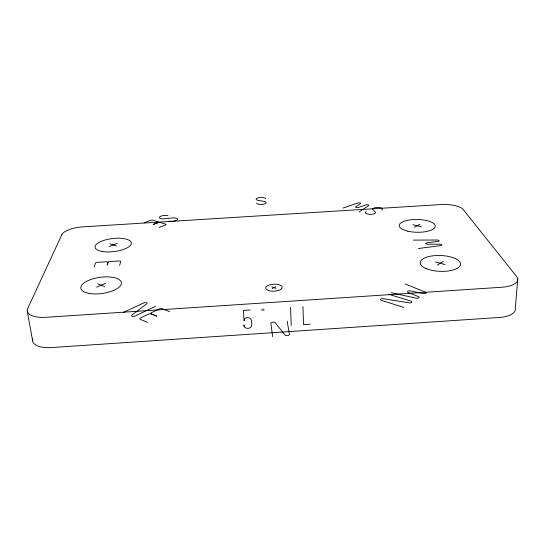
<?xml version="1.0" encoding="UTF-8"?>
<svg xmlns="http://www.w3.org/2000/svg" width="545" height="545" viewBox="0 0 545 545"><rect width="100%" height="100%" fill="white"/><g stroke="black" fill="none" stroke-linecap="round" stroke-linejoin="round"><path stroke-width="0.82" d="M517.75 278.911L515.298 308.674A22.515 9.64 4.5 0 1 499.458 317.456L51.346 347.574A22.917 10.014 -10.2 0 1 32.802 338.935M119.648 265.361L120.643 261.6A1.914 0.722 -7 0 0 118.953 260.973L110.172 261.539A1.921 0.722 -7.2 0 0 108.053 262.404L107.188 265.163L107.971 262.404A1.921 0.722 -7.3 0 0 106.302 261.784L97.514 262.343A1.928 0.722 -7.5 0 0 95.368 263.208L94.108 266.995M359.087 212.039L368.618 205.52A1.683 0.565 -0.4 0 0 368.086 204.811A1.683 0.565 -0.4 0 0 365.913 204.886L358.474 207.461A1.69 0.572 -0.6 0 1 356.287 207.536A1.69 0.572 -0.6 0 1 355.776 206.814L360.538 203.626A1.669 0.559 -0.6 0 0 360.034 202.931A1.669 0.559 -0.6 0 0 357.874 203.006L342.887 208.115M437.335 265.088L443.235 261.443M414.425 227.245L419.902 224.281M272.139 288.591L275.777 286.69M155.448 306.358L135.14 316.032A2.214 0.967 -7.5 0 1 132.272 316.298A2.214 0.967 -7.5 0 1 131.945 315.071L146.741 303.885A2.139 0.913 -6.9 0 0 146.407 302.72A2.139 0.913 -6.9 0 0 143.608 302.979L123.252 312.489M96.642 287.167L105.716 283.277M109.225 246.524L117.25 243.363M159.031 227.517L165.442 224.99A1.717 0.593 -5.3 0 0 165.578 224.131L160.325 222.517A1.703 0.586 -5.4 0 0 157.927 222.667L153.213 224.486L157.88 222.653A1.703 0.586 -5.5 0 0 158.036 221.815L152.866 220.221A1.696 0.579 -5.6 0 0 150.495 220.371L144.084 222.83M418.253 248.534L440.721 245.611A1.942 0.722 1.9 0 0 441.852 244.8A1.942 0.722 1.9 0 0 439.801 244.194L427.77 244.228A1.928 0.715 1.5 0 1 425.761 243.629A1.928 0.715 1.5 0 1 426.912 242.832L437.982 241.401A1.921 0.709 1.7 0 0 439.106 240.604A1.921 0.709 1.7 0 0 437.09 240.018L413.369 240.1M250.244 309.976L243.417 310.425L244.085 320.835C243.847 318.655 246.047 317.435 247.982 317.66C252.015 317.463 251.742 322.422 251.701 325.167C251.647 329.555 243.54 329.432 243.922 324.881L244.289 326.707M310.228 324.186L303.524 324.636L302.945 306.508M391.119 292.726L416.053 298.129A2.214 0.954 2 0 0 418.805 297.843A2.214 0.954 2 0 0 418.403 296.603L408.219 292.42A2.18 0.927 1.7 0 1 407.851 291.214A2.18 0.927 1.7 0 1 410.555 290.941L423.056 293.598A2.194 0.933 2.2 0 0 425.774 293.319A2.194 0.933 2.2 0 0 425.359 292.106L405.255 284.013M412.899 224.724L421.483 226.802M435.435 261.947L445.204 264.577M388.646 294.239L410.991 301.147A2.214 0.967 1.9 0 1 411.754 302.386A2.214 0.967 1.9 0 1 409.111 302.822L383.407 298.701A2.173 0.947 1 0 0 380.744 299.123A2.173 0.947 1 0 0 381.439 300.35L403.968 307.475M271.901 286.942L276.029 288.339M110.063 243.813L116.473 246.067M169.529 311.651L162.315 308.743A2.173 0.947 -6.5 0 0 159.276 308.94L151.708 312.585A2.194 0.961 -6.8 0 0 151.49 313.968L156.728 316.168L151.421 314.002A2.2 0.967 -7 0 0 148.342 314.206L140.596 317.933A2.221 0.981 -7.3 0 0 140.338 319.35L147.538 322.415M97.684 283.795L104.735 286.643M27.25 311.1L32.652 340.959M287.201 321.243L289.409 334.371A2.323 1.11 -2.2 0 1 287.576 335.584A2.323 1.11 -2.2 0 1 284.919 334.964L275.293 322.817A2.255 1.049 -2.8 0 0 272.732 322.224A2.255 1.049 -2.8 0 0 270.913 323.383L272.616 336.619M261.995 308.947L262.097 310.745M263.787 308.831L263.882 310.63M290.533 307.332L291.234 325.46M366.315 211.63A5.082 1.751 -0.3 0 0 369.864 214.376A5.082 1.751 -0.3 0 0 375.144 211.951L373.005 209.805A5.034 1.71 -0.1 0 1 378.216 207.441A5.034 1.71 -0.1 0 1 381.807 210.111M168.793 221.072A5.034 1.724 -5.1 0 0 177.254 219.819A5.034 1.724 -5.1 0 0 171.675 217.986L165.149 218.743A4.994 1.69 -5.3 0 1 159.651 216.958A4.994 1.69 -5.3 0 1 168.044 215.697M256.559 203.128A4.803 1.601 -2.9 0 0 263.862 204.096A4.803 1.601 -2.9 0 0 263.719 201.343L258.48 200.444A4.742 1.56 -2.9 0 1 258.357 197.767A4.742 1.56 -2.9 0 1 265.572 198.68M61.885 234.561L27.679 308.538A23.285 9.463 -9.6 0 0 46.162 317.292L501.7 287.256A22.876 9.108 3.9 0 0 516.612 276.499L463.134 209.471A18.53 6.233 1.4 0 0 440.742 204.566L83.099 226.836A18.864 6.417 -7.3 0 0 61.885 234.561M268.562 290.54A8.257 3.515 -2.7 0 0 282.065 288.026A8.257 3.515 -2.7 0 0 271.26 284.449A8.257 3.515 -2.7 0 0 268.562 290.54M102.719 251.545A18.264 6.554 -6.8 0 0 131.277 243.799A18.264 6.554 -6.8 0 0 105.614 239.868A18.264 6.554 -6.8 0 0 102.719 251.545M407.844 231.196A18.012 6.397 1 0 0 435.237 226.318A18.012 6.397 1 0 0 408.627 220.126A18.012 6.397 1 0 0 407.844 231.196M426.115 268.562A20.192 7.916 2.2 0 0 459.878 266.11A20.192 7.916 2.2 0 0 435.176 255.605A20.192 7.916 2.2 0 0 426.115 268.562M89.217 293.428A20.478 8.148 -7.8 0 0 121.337 283.911A20.478 8.148 -7.8 0 0 92.827 278.863A20.478 8.148 -7.8 0 0 89.217 293.428"/></g></svg>
